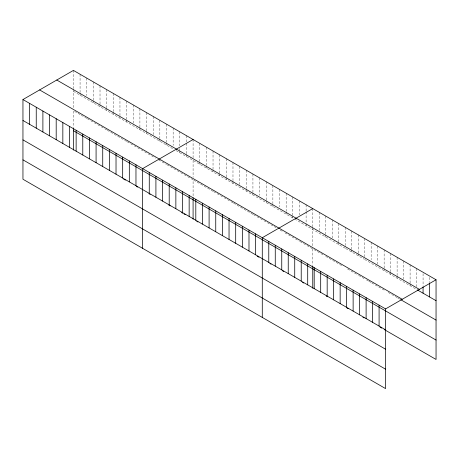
<?xml version="1.0" encoding="UTF-8"?>
<svg xmlns="http://www.w3.org/2000/svg" width="459" height="459" viewBox="0 0 459 459"><rect width="100%" height="100%" fill="white"/><g stroke="black" fill="none" stroke-linecap="round" stroke-linejoin="round"><path stroke-width="0.34" stroke-dasharray="2.29 1.72" d="M73.423 89.241L73.423 108.135M193.09 160.421L193.09 177.226M73.423 91.33L173.146 148.905M176.17 150.65L294.024 218.691M294.626 219.041L345.202 248.239L345.202 246.15M345.793 248.583L364.079 259.14M364.67 259.478L416.583 289.451M80.073 114.561L73.423 110.722L73.423 127.373M81.277 115.261L86.717 118.399M87.325 118.749L106.666 129.914M107.268 130.264L126.609 141.429M127.212 141.779L155.618 158.177M158.642 159.921L166.497 164.46M167.099 164.81L173.146 168.298M173.749 168.648L193.09 179.813L193.09 197.129M193.692 180.163L213.033 191.328M213.642 191.673L232.977 202.844M233.585 203.188L252.926 214.359M253.529 214.703L272.87 225.868M274.075 226.568L276.496 227.962M280.122 230.057L282.537 231.456M284.953 232.851L299.463 241.222M300.066 241.572L323.377 255.032M325.735 256.392L342.253 265.927M347.561 268.997L358.181 275.125M358.772 275.469L364.079 278.533M366.437 279.892L368.21 280.914M368.801 281.258L371.159 282.618M371.75 282.962L384.137 290.111M388.268 292.498L397.115 297.604M397.706 297.943L400.064 299.308M429.561 277.414L429.561 282.296M423.072 273.667L423.072 286.221M416.583 268.526L416.583 286.663M410.094 264.78L410.094 282.916M410.094 283.61L410.094 285.705M403.604 261.033L403.604 279.17M397.115 257.287L397.115 275.423M397.115 276.123L397.115 278.211M390.626 253.54L390.626 271.676M390.626 272.376L390.626 274.465M384.137 249.794L384.137 267.93M384.137 268.63L384.137 270.718M377.648 246.047L377.648 264.183M371.159 242.3L371.159 259.737M364.67 238.554L364.67 256.69M358.181 234.807L358.181 252.943M358.181 253.643L358.181 255.732M351.692 231.061L351.692 249.197M351.692 249.897L351.692 251.985M345.202 227.314L345.202 245.45M338.713 223.567L338.713 241.704M338.713 242.404L338.713 244.492M332.224 219.821L332.224 237.957M325.735 216.074L325.735 234.21M325.735 234.91L325.735 237.005M319.246 212.328L319.246 230.464M312.757 208.581L312.757 226.717M312.757 227.417L312.757 246.959M312.757 248.898L312.757 265.549M306.107 204.743L306.107 211.025M306.107 211.719L306.107 222.879M306.107 223.579L306.107 225.673M299.463 200.904L299.463 214.858M292.813 197.066L292.813 215.202M292.813 215.902L292.813 217.996M286.164 193.228L286.164 211.364M286.164 212.064L286.164 214.158M279.514 189.389L279.514 206.831M272.87 185.556L272.87 203.687M272.87 204.387L272.87 206.481M266.22 181.718L266.22 199.849M266.22 200.549L266.22 202.643M259.57 177.88L259.57 195.316M252.926 174.041L252.926 192.172M252.926 192.872L252.926 194.966M246.276 170.203L246.276 188.333M246.276 189.033L246.276 191.128M239.627 166.365L239.627 184.495M232.977 162.526L232.977 180.657M232.977 181.357L232.977 183.451M226.333 158.688L226.333 176.824M226.333 177.518L226.333 179.612M219.683 154.849L219.683 172.986M219.683 173.68L219.683 175.774M213.033 151.011L213.033 169.147M213.033 169.841L213.033 171.936M206.384 147.173L206.384 165.309M206.384 166.003L206.384 168.097M199.74 143.334L199.74 161.47M199.74 162.165L199.74 164.259M193.09 139.496L193.09 157.632M186.44 135.657L186.44 142.629M186.44 143.328L186.44 153.794M186.44 154.488L186.44 156.582M179.796 131.819L179.796 145.767M179.796 148.555L179.796 149.955M179.796 150.65L179.796 152.744M173.146 127.981L173.146 145.417M166.497 124.142L166.497 142.279M166.497 142.973L166.497 145.067M159.847 120.304L159.847 138.44M159.847 139.134L159.847 141.229M153.203 116.466L153.203 134.602M146.553 112.627L146.553 130.763M146.553 131.458L146.553 133.552M139.903 108.789L139.903 126.925M139.903 127.619L139.903 129.713M133.259 104.95L133.259 123.087M126.609 101.112L126.609 119.248M126.609 119.942L126.609 122.037M119.96 97.274L119.96 118.198M113.31 93.435L113.31 111.571M113.31 112.266L113.31 114.36M106.666 89.597L106.666 107.733M106.666 108.427L106.666 110.521M100.016 85.758L100.016 103.895M100.016 104.589L100.016 106.683M93.366 81.92L93.366 100.056M93.366 100.75L93.366 102.845M86.717 78.082L86.717 95.518M80.073 74.243L80.073 92.379M80.073 93.074L80.073 95.168M73.423 70.405L73.423 88.541"/><path stroke-width="0.69" d="M22.95 99.546L385.577 308.907L385.577 388.595L22.95 179.234L22.95 99.546L73.423 70.405L436.05 279.766L436.05 359.454L384.137 329.482M193.09 139.496L142.617 168.637L142.617 248.325M312.757 208.581L262.284 237.722L262.284 317.41M385.577 308.907L436.05 279.766M56.767 80.021L419.394 289.382M417.174 289.795L436.05 300.691M39.606 89.93L402.233 299.291M400.655 299.647L436.05 320.084M73.423 130.7L436.05 340.062M22.95 120.47L385.577 329.832M123.586 179.056L125.399 180.1M136.277 186.383L137.488 187.083M148.968 193.709L150.179 194.409M168.912 205.225L170.123 205.925M181.609 212.551L182.814 213.251M184.025 213.951L185.235 214.646M196.716 221.278L197.927 221.972M257.155 256.168L258.968 257.218M269.846 263.495L271.057 264.195M282.537 270.827L283.748 271.521M302.481 282.342L303.692 283.037M326.326 296.107L327.502 296.784M346.97 308.023L348.151 308.706M362.903 317.221L364.079 317.903M380.006 327.101L381.779 328.122M22.95 139.863L385.577 349.224M22.95 159.841L385.577 369.202M429.561 282.996L429.561 296.944M423.072 286.921L423.072 293.198M379.088 305.16L379.088 326.085M372.599 301.414L372.599 322.338M366.11 297.667L366.11 318.592M359.621 293.921L359.621 314.845M353.132 290.174L353.132 311.099M346.643 286.427L346.643 307.352M340.153 282.681L340.153 303.606M333.664 278.934L333.664 299.859M327.175 275.188L327.175 296.112M320.686 271.441L320.686 292.366M314.197 267.695L314.197 288.619M312.757 266.214L312.757 288.269M307.708 263.948L307.708 284.873M301.219 260.201L301.219 281.126M294.73 256.455L294.73 277.379M288.241 252.708L288.241 273.633M281.751 248.962L281.751 269.886M275.262 245.215L275.262 266.14M268.773 241.468L268.773 262.393M255.634 233.883L255.634 254.814M248.99 230.045L248.99 250.975M242.341 226.207L242.341 247.137M235.691 222.368L235.691 243.299M229.041 218.53L229.041 239.46M222.397 214.692L222.397 235.622M215.747 210.853L215.747 231.784M209.097 207.015L209.097 227.945M202.448 203.176L202.448 224.107M195.804 199.344L195.804 220.268M193.09 197.795L193.09 219.184M189.154 195.505L189.154 216.43M182.504 191.667L182.504 212.592M175.86 187.829L175.86 208.753M169.21 183.99L169.21 204.915M162.561 180.152L162.561 201.076M155.911 176.313L155.911 197.238M149.267 172.475L149.267 193.4M135.967 164.798L135.967 185.723M129.323 160.96L129.323 181.884M122.673 157.121L122.673 178.046M116.024 153.283L116.024 174.208M109.374 149.445L109.374 170.369M102.73 145.606L102.73 166.531M96.08 141.768L96.08 162.693M89.43 137.929L89.43 158.854M82.781 134.091L82.781 155.016M76.137 130.253L76.137 151.177M73.423 128.038L73.423 150.093M69.487 126.414L69.487 147.339M62.837 122.576L62.837 143.501M56.193 118.738L56.193 139.662M49.543 114.899L49.543 135.824M42.894 111.061L42.894 131.985M36.244 107.222L36.244 128.147M29.6 103.384L29.6 124.309"/></g></svg>
